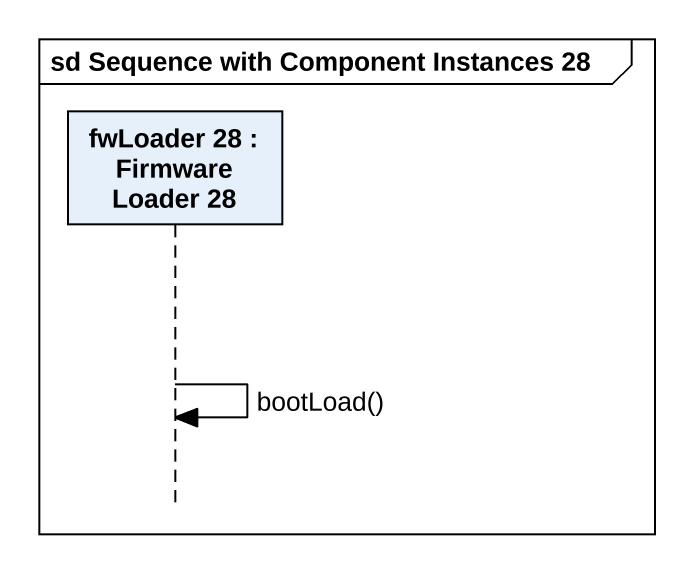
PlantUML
@startuml
mainframe sd Sequence with Component Instances 28
hide footbox
participant "fwLoader 28 : Firmware Loader 28" as fwLoader_28

fwLoader_28 -> fwLoader_28 : bootLoad()
@enduml
